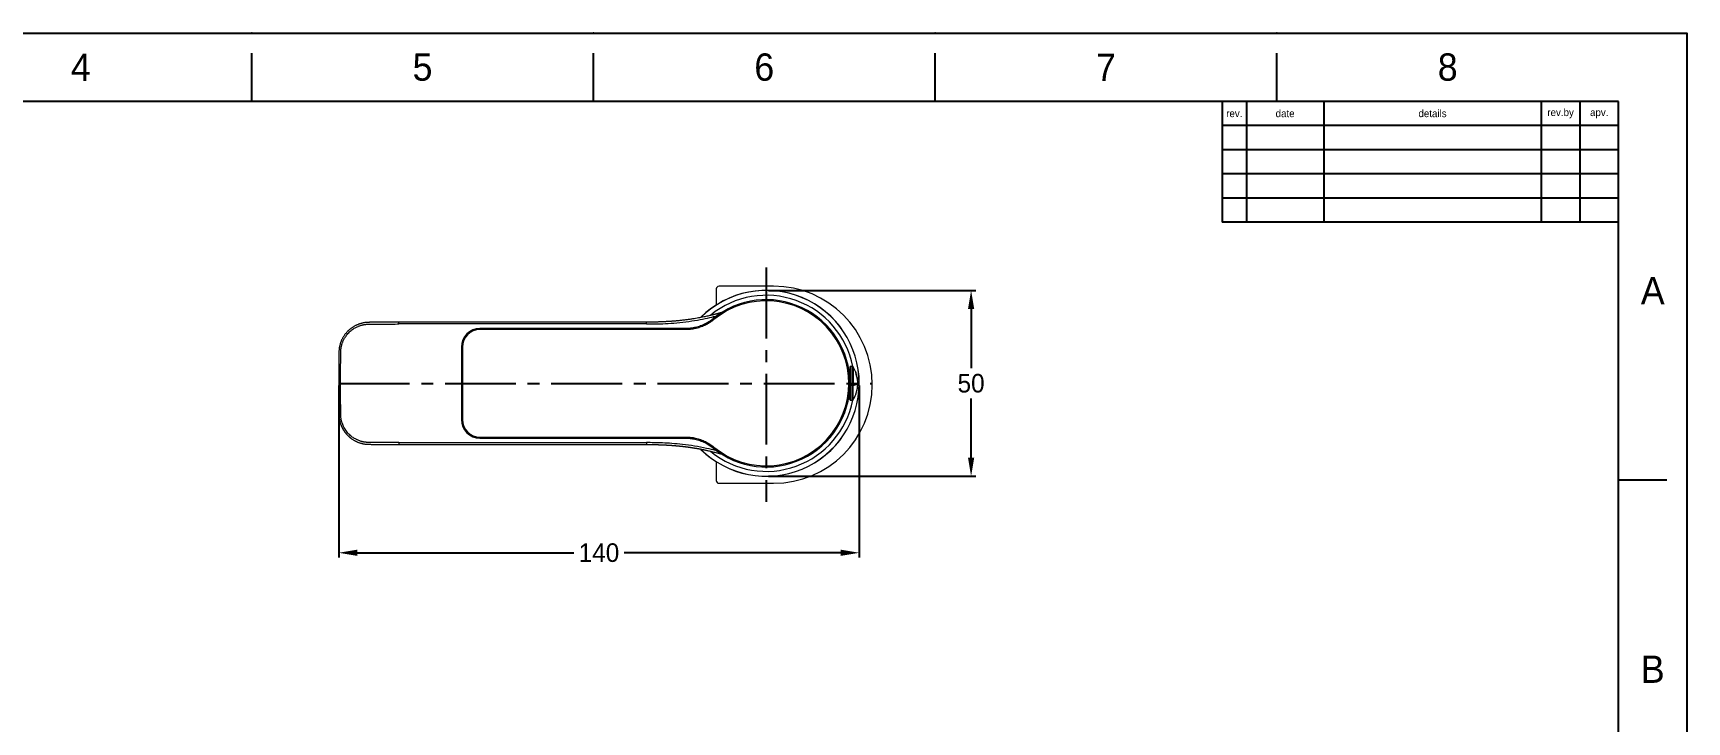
# Model space of a CAD drawing. Extents: x 11557 to 12329, y -16777 to -16231.
# Drawn here: x 11884 to 12328.7, y -16416.3 to -16231 of the extents above; entities that cross this region are included whole.
import ezdxf

# ---------------------------------------------------------------- set-up
doc = ezdxf.new("R2010")
doc.units = 0
doc.header["$MEASUREMENT"] = 0
doc.linetypes.add('CENTER2', pattern=[28.575, 19.05, -3.175, 3.175, -3.175])
doc.layers.get('0').update_dxf_attribs({"color": 3, "linetype": 'CONTINUOUS'})
doc.layers.get('DEFPOINTS').update_dxf_attribs({"linetype": 'CONTINUOUS'})
for name, color, linetype in [('CENTER', 1, 'CENTER2'), ('FORM', 7, 'CONTINUOUS'), ('TEXT', 2, 'CONTINUOUS')]:
    doc.layers.add(name, color=color, linetype=linetype)
doc.layers.add('DIM_', color=6, linetype='CONTINUOUS', lineweight=9)
doc.styles.get("Standard").update_dxf_attribs({"font": 'Gulim.ttf'})
doc.dimstyles.new('사본(2) STANDARD', dxfattribs={"dimscale": 0, "dimtxt": 5, "dimasz": 5, "dimexe": 1.25, "dimexo": 0.625, "dimgap": 1.5, "dimtad": 3, "dimtih": 1, "dimtoh": 1, "dimdec": 1, "dimzin": 9, "dimdsep": 46, "dimtxsty": 'Standard', "dimcen": 2.5, "dimclrd": 5, "dimclre": 5, "dimclrt": 5, "dimadec": 0, "dimazin": 0, "dimtfac": 1, "dimtdec": 1, "dimtmove": 0, "dimatfit": 3, "dimfxl": 1.25, "dimtfill": 1, "dimtolj": 1, "dimtzin": 0, "dimarcsym": 0})

# ---------------------------------------------------------------- blocks, each defined once
blk = doc.blocks.new('*D34')
at = {"layer": 'DEFPOINTS', "color": 0, "transparency": 16777216}
for p in [(12081.12, -16300.22), (12136.19, -16300.22), (12081.12, -16350.22)]:
    blk.add_point(p, dxfattribs=at)
at = {"layer": 'DIM_', "color": 5, "lineweight": -2, "transparency": 16777216}
for p, q in [((12081.74, -16300.22), (12137.44, -16300.22)), ((12136.19, -16305.22), (12136.19, -16321.15)), ((12136.19, -16345.22), (12136.19, -16329.28)), ((12081.74, -16350.22), (12137.44, -16350.22))]:
    blk.add_line(p, q, dxfattribs=at)
at = {"layer": 'DIM_', "color": 5, "transparency": 16777216}
for points in [[(12135.36, -16305.22), (12137.03, -16305.22), (12136.19, -16300.22)], [(12135.36, -16345.22), (12137.03, -16345.22), (12136.19, -16350.22)]]:
    blk.add_solid(points, dxfattribs=at)
at = {"layer": 'DIM_', "color": 5, "transparency": 16777216, "insert": (12136.19, -16325.22), "char_height": 5, "attachment_point": 5, "bg_fill": 3, "box_fill_scale": 1.25, "bg_fill_color": 256, "bg_fill_true_color": 13158600, "bg_fill_transparency": 0}
blk.add_mtext('\\A1;50', dxfattribs=at)
blk = doc.blocks.new('*D35')
at = {"layer": 'DEFPOINTS', "color": 0, "transparency": 16777216}
for p in [(11966.15, -16325.22), (12106.12, -16325.22), (12106.12, -16370.79)]:
    blk.add_point(p, dxfattribs=at)
at = {"layer": 'DIM_', "color": 5, "lineweight": -2, "transparency": 16777216}
for p, q in [((11966.15, -16325.84), (11966.15, -16372.04)), ((12106.12, -16325.84), (12106.12, -16372.04)), ((11971.15, -16370.79), (12029.45, -16370.79)), ((12101.12, -16370.79), (12042.82, -16370.79))]:
    blk.add_line(p, q, dxfattribs=at)
at = {"layer": 'DIM_', "color": 5, "transparency": 16777216}
for points in [[(11971.15, -16369.96), (11971.15, -16371.63), (11966.15, -16370.79)], [(12101.12, -16369.96), (12101.12, -16371.63), (12106.12, -16370.79)]]:
    blk.add_solid(points, dxfattribs=at)
at = {"layer": 'DIM_', "color": 5, "transparency": 16777216, "insert": (12036.13, -16370.79), "char_height": 5, "attachment_point": 5, "bg_fill": 3, "box_fill_scale": 1.25, "bg_fill_color": 256, "bg_fill_true_color": 13158600, "bg_fill_transparency": 0}
blk.add_mtext('\\A1;140', dxfattribs=at)

msp = doc.modelspace()

# ---------------------------------------------------------------- linework, layer by layer
at = {"linetype": 'Continuous', "lineweight": 18}
for p, q in [((12083.1, -16299.09), (12068.42, -16299.09)), ((12067.67, -16299.84), (12067.67, -16304.14)), ((12059.43, -16310.47), (12004.12, -16310.47)), ((12048.94, -16309.26), (12048.94, -16308.76)), ((11999.12, -16315.47), (11999.12, -16334.97)), ((12103.62, -16320.85), (12103.62, -16325.78)), ((12104.31, -16320.65), (12103.82, -16320.65)), ((12103.62, -16329.59), (12103.62, -16325.78)), ((12103.82, -16329.79), (12104.31, -16329.79)), ((12004.12, -16339.97), (12059.43, -16339.97)), ((12048.94, -16341.17), (12048.94, -16341.67)), ((12059.43, -16339.67), (12059.43, -16339.97)), ((12067.67, -16346.29), (12067.67, -16351.34)), ((12068.42, -16352.09), (12083.1, -16352.09))]:
    msp.add_line(p, q, dxfattribs=at)
at = {"linetype": 'Continuous', "lineweight": 13}
for p, q in [((12048.94, -16309.26), (11982.27, -16309.26)), ((12004.12, -16310.77), (12004.12, -16310.47)), ((12059.43, -16310.77), (12004.12, -16310.77)), ((11999.42, -16315.47), (11999.12, -16315.47)), ((11999.42, -16315.47), (11999.42, -16334.97)), ((12103.82, -16320.65), (12103.82, -16325.8)), ((12104.31, -16320.65), (12104.31, -16325.8)), ((12104.48, -16320.74), (12104.48, -16325.79)), ((12106.1, -16325.22), (12105.72, -16325.22)), ((12106.1, -16325.22), (12106.12, -16325.22)), ((12103.82, -16329.79), (12103.82, -16325.8)), ((12104.31, -16325.8), (12103.82, -16325.8)), ((12104.31, -16329.79), (12104.31, -16325.8)), ((12104.48, -16329.69), (12104.48, -16325.79)), ((11999.42, -16334.97), (11999.12, -16334.97)), ((11982.27, -16341.17), (12048.94, -16341.17)), ((12004.12, -16339.67), (12004.12, -16339.97)), ((12004.12, -16339.67), (12059.43, -16339.67))]:
    msp.add_line(p, q, dxfattribs=at)
at = {"linetype": 'Continuous', "lineweight": 18}
for centre, radius, start, end in [((12068.42, -16299.84), 0.75, 90, 180), ((12083.1, -16325.59), 26.5, 270, 90), ((12081.12, -16325.22), 25, 0, 134.7469), ((12081.12, -16325.22), 22.5, 0, 129.3249), ((12004.12, -16315.47), 5, 90, 180), ((12103.82, -16320.85), 0.2, 90, 180), ((12104.31, -16320.85), 0.2, 31.0087, 90), ((12097.04, -16325.22), 8.68, 20.4092, 31.0087), ((12081.12, -16325.22), 25, 225.2559, 0), ((12081.12, -16325.22), 22.5, 230.6751, 0), ((12097.04, -16325.22), 8.68, 0, 7.7029), ((12097.04, -16325.22), 8.68, 352.2971, 0), ((12103.82, -16329.59), 0.2, 180, 270), ((12104.31, -16329.59), 0.2, 270, 328.9913), ((12097.04, -16325.22), 8.68, 328.9913, 339.5908), ((12004.12, -16334.97), 5, 180, 270), ((12068.42, -16351.34), 0.75, 180, 270)]:
    msp.add_arc(centre, radius, start, end, dxfattribs=at)
at = {"linetype": 'Continuous', "lineweight": 13}
for centre, radius, start, end in [((12081.12, -16325.22), 24.98, 0, 134.5472), ((12081.12, -16325.22), 23.68, 11.1094, 129.1359), ((12081.12, -16325.22), 22.2, 230.6751, 129.3249), ((12004.12, -16315.47), 4.7, 90, 180), ((12081.12, -16325.22), 24.98, 225.3178, 0), ((12081.12, -16325.22), 23.68, 230.8978, 348.8906), ((12004.12, -16334.97), 4.7, 180, 270)]:
    msp.add_arc(centre, radius, start, end, dxfattribs=at)
for centre, major_axis, ratio, start_param, end_param in [((12103.82, -16325.78), (0.2, 0), 0.128191, 3.141593, 4.712389), ((12097.04, -16325.22), (8.68, 0), 0.128191, 5.741981, 6.283185), ((12105.4, -16323.12), (0.242, -0.968), 0.031377, 2.866892, 3.266268), ((12105.4, -16323.12), (0.242, -0.968), 0.031377, 3.266268, 6.407861), ((12105.44, -16324.11), (-0.2, 0), 0.99175, 3.273655, 3.706179), ((12104.31, -16325.78), (0.2, 0), 0.128191, 4.712389, 5.741981), ((12105.4, -16327.31), (-0.242, -0.968), 0.031377, 0.409935, 2.866858)]:
    msp.add_ellipse(centre, major_axis=major_axis, ratio=ratio, start_param=start_param, end_param=end_param, dxfattribs=at)
at = {"linetype": 'Continuous', "lineweight": 18}
for centre, major_axis, start_param, end_param in [((12105.4, -16323.12), (0.242, -0.968), 1.865805, 2.866892), ((12105.4, -16323.12), (0.242, -0.968), 0.124675, 0.274735), ((12105.4, -16327.31), (-0.242, -0.968), 0.274699, 0.409935)]:
    msp.add_ellipse(centre, major_axis=major_axis, ratio=0.031377, start_param=start_param, end_param=end_param, dxfattribs=at)
for points, degree, knots in [([(12069.43, -16306.11), (12069.42, -16306.11), (12069.38, -16306.12), (12069.31, -16306.14), (12069.22, -16306.17), (12069.12, -16306.19), (12069.03, -16306.22), (12068.94, -16306.24), (12068.85, -16306.27), (12068.76, -16306.29), (12068.67, -16306.31), (12068.58, -16306.34), (12068.49, -16306.36), (12068.4, -16306.39), (12068.31, -16306.41), (12068.22, -16306.43), (12068.13, -16306.46), (12068.03, -16306.48), (12067.94, -16306.51), (12067.85, -16306.53), (12067.76, -16306.55), (12067.67, -16306.58), (12067.58, -16306.6), (12067.45, -16306.63), (12067.27, -16306.68), (12067.02, -16306.74), (12066.71, -16306.82), (12066.34, -16306.91), (12065.91, -16307.01), (12065.42, -16307.12), (12064.88, -16307.24), (12064.27, -16307.37), (12063.6, -16307.51), (12062.88, -16307.65), (12062.09, -16307.78), (12061.24, -16307.92), (12060.33, -16308.06), (12059.36, -16308.18), (12058.53, -16308.28), (12057.86, -16308.35), (12057.38, -16308.4), (12056.9, -16308.44), (12056.43, -16308.48), (12055.97, -16308.52), (12055.52, -16308.55), (12055.08, -16308.58), (12054.64, -16308.61), (12054.21, -16308.63), (12053.78, -16308.65), (12053.37, -16308.67), (12052.96, -16308.69), (12052.55, -16308.7), (12052.16, -16308.72), (12051.77, -16308.73), (12051.39, -16308.74), (12051.02, -16308.75), (12050.66, -16308.75), (12050.3, -16308.76), (12049.95, -16308.76), (12049.61, -16308.76), (12049.27, -16308.77), (12049.05, -16308.77), (12048.94, -16308.77)], 3, [0, 0, 0, 0, 0.001726, 0.006265, 0.010805, 0.015343, 0.019881, 0.024418, 0.028954, 0.03349, 0.038025, 0.04256, 0.047094, 0.051627, 0.05616, 0.060692, 0.065224, 0.069755, 0.074286, 0.078816, 0.083346, 0.087875, 0.092404, 0.096932, 0.106614, 0.11919, 0.13466, 0.15302, 0.17427, 0.198409, 0.225436, 0.255349, 0.28815, 0.323841, 0.362423, 0.4039, 0.448275, 0.495549, 0.545727, 0.569426, 0.592766, 0.615749, 0.638373, 0.660639, 0.682546, 0.704095, 0.725285, 0.746116, 0.766588, 0.786701, 0.806455, 0.825849, 0.844884, 0.863559, 0.881874, 0.899829, 0.917425, 0.934661, 0.951536, 0.968051, 0.984206, 1, 1, 1, 1]), ([(12066.86, -16307.81), (12066.79, -16307.87), (12066.62, -16308), (12066.34, -16308.22), (12066, -16308.46), (12065.62, -16308.71), (12065.18, -16308.97), (12064.67, -16309.25), (12064.1, -16309.52), (12063.46, -16309.78), (12062.79, -16310), (12062.13, -16310.17), (12061.52, -16310.29), (12060.97, -16310.38), (12060.48, -16310.43), (12060.04, -16310.46), (12059.7, -16310.47), (12059.5, -16310.47), (12059.43, -16310.47)], 3, [0, 0, 0, 0, 0.032825, 0.079759, 0.131339, 0.188297, 0.251365, 0.321968, 0.402107, 0.489265, 0.578932, 0.665276, 0.742977, 0.811455, 0.871866, 0.925572, 0.973947, 1, 1, 1, 1]), ([(12066.86, -16307.81), (12066.85, -16307.82), (12066.84, -16307.83), (12066.81, -16307.85), (12066.8, -16307.86), (12066.78, -16307.88), (12066.77, -16307.89), (12066.76, -16307.9)], 3, [0, 0, 0, 0, 0.25, 0.25, 0.5, 0.5, 1, 1, 1, 1]), ([(11982.27, -16308.77), (11982.14, -16308.77), (11981.89, -16308.77), (11981.51, -16308.77), (11981.13, -16308.77), (11980.75, -16308.77), (11980.38, -16308.77), (11980.01, -16308.77), (11979.64, -16308.77), (11979.27, -16308.77), (11978.91, -16308.77), (11978.55, -16308.77), (11978.2, -16308.78), (11977.84, -16308.78), (11977.49, -16308.78), (11977.14, -16308.78), (11976.8, -16308.79), (11976.46, -16308.79), (11976.12, -16308.79), (11975.78, -16308.8), (11975.45, -16308.8), (11975.12, -16308.81), (11974.79, -16308.81), (11974.46, -16308.81), (11974.14, -16308.82), (11973.81, -16308.83), (11973.48, -16308.86), (11973.16, -16308.89), (11972.84, -16308.94), (11972.53, -16309.01), (11972.23, -16309.08), (11971.92, -16309.17), (11971.62, -16309.27), (11971.33, -16309.38), (11971.04, -16309.5), (11970.76, -16309.63), (11970.48, -16309.77), (11970.21, -16309.92), (11969.95, -16310.09), (11969.69, -16310.26), (11969.44, -16310.44), (11969.2, -16310.63), (11968.96, -16310.82), (11968.74, -16311.03), (11968.52, -16311.24), (11968.31, -16311.46), (11968.11, -16311.69), (11967.92, -16311.93), (11967.74, -16312.17), (11967.57, -16312.41), (11967.41, -16312.66), (11967.26, -16312.91), (11967.12, -16313.17), (11966.99, -16313.43), (11966.87, -16313.69), (11966.76, -16313.96), (11966.66, -16314.23), (11966.57, -16314.5), (11966.49, -16314.78), (11966.42, -16315.05), (11966.36, -16315.33), (11966.3, -16315.61), (11966.26, -16315.89), (11966.23, -16316.18), (11966.21, -16316.46), (11966.2, -16316.73), (11966.2, -16317.01), (11966.19, -16317.28), (11966.19, -16317.55), (11966.19, -16317.81), (11966.18, -16318.08), (11966.18, -16318.29), (11966.18, -16318.46), (11966.18, -16318.58), (11966.18, -16318.71), (11966.18, -16318.86), (11966.18, -16319.02), (11966.17, -16319.19), (11966.17, -16319.38), (11966.17, -16319.57), (11966.17, -16319.78), (11966.17, -16320), (11966.16, -16320.24), (11966.16, -16320.48), (11966.16, -16320.74), (11966.16, -16321.01), (11966.16, -16321.29), (11966.16, -16321.59), (11966.15, -16321.9), (11966.15, -16322.22), (11966.15, -16322.55), (11966.15, -16322.89), (11966.15, -16323.25), (11966.15, -16323.62), (11966.15, -16324), (11966.15, -16324.4), (11966.15, -16324.8), (11966.15, -16325.08), (11966.15, -16325.22)], 3, [0, 0, 0, 0, 0.013278, 0.026457, 0.039537, 0.052518, 0.0654, 0.078183, 0.090866, 0.103451, 0.115937, 0.128324, 0.140613, 0.152806, 0.164903, 0.176903, 0.188806, 0.200607, 0.2123, 0.223887, 0.23537, 0.246741, 0.258033, 0.269314, 0.280591, 0.291865, 0.303135, 0.3144, 0.325405, 0.336367, 0.347288, 0.35817, 0.369013, 0.379821, 0.3906, 0.401352, 0.412079, 0.422779, 0.433455, 0.444104, 0.454725, 0.465315, 0.475876, 0.486409, 0.496914, 0.507391, 0.51784, 0.528261, 0.538654, 0.54902, 0.559128, 0.569211, 0.579264, 0.589287, 0.59928, 0.609244, 0.61918, 0.629089, 0.638974, 0.648838, 0.658681, 0.668506, 0.678311, 0.688098, 0.69781, 0.707376, 0.716803, 0.726115, 0.73538, 0.7446, 0.753778, 0.762927, 0.766709, 0.770917, 0.775552, 0.780614, 0.786103, 0.79202, 0.798364, 0.805135, 0.812335, 0.819962, 0.828016, 0.836496, 0.845402, 0.854735, 0.864493, 0.874678, 0.88529, 0.896328, 0.907793, 0.919685, 0.932003, 0.944749, 0.957921, 0.97152, 0.985547, 1, 1, 1, 1]), ([(12059.43, -16310.47), (12059.51, -16310.47), (12059.56, -16310.47), (12059.61, -16310.47), (12059.63, -16310.47)], 2, [0, 0, 0, 0.5, 0.5, 1, 1, 1]), ([(11966.15, -16325.22), (11966.15, -16325.35), (11966.15, -16325.62), (11966.15, -16326.02), (11966.15, -16326.41), (11966.15, -16326.79), (11966.15, -16327.17), (11966.15, -16327.54), (11966.15, -16327.9), (11966.15, -16328.25), (11966.16, -16328.59), (11966.16, -16328.93), (11966.16, -16329.26), (11966.16, -16329.58), (11966.16, -16329.89), (11966.16, -16330.2), (11966.17, -16330.5), (11966.17, -16330.79), (11966.17, -16331.07), (11966.17, -16331.35), (11966.18, -16331.61), (11966.18, -16331.87), (11966.18, -16332.12), (11966.18, -16332.37), (11966.19, -16332.6), (11966.19, -16332.83), (11966.19, -16333.05), (11966.19, -16333.27), (11966.2, -16333.47), (11966.2, -16333.68), (11966.21, -16333.87), (11966.22, -16334.06), (11966.23, -16334.25), (11966.25, -16334.45), (11966.28, -16334.65), (11966.31, -16334.85), (11966.35, -16335.05), (11966.39, -16335.25), (11966.43, -16335.44), (11966.48, -16335.64), (11966.54, -16335.83), (11966.6, -16336.01), (11966.66, -16336.2), (11966.72, -16336.38), (11966.8, -16336.56), (11966.87, -16336.73), (11966.95, -16336.9), (11967.03, -16337.07), (11967.11, -16337.24), (11967.2, -16337.4), (11967.29, -16337.56), (11967.38, -16337.72), (11967.48, -16337.87), (11967.57, -16338.02), (11967.68, -16338.17), (11967.78, -16338.31), (11967.88, -16338.45), (11967.99, -16338.59), (11968.1, -16338.72), (11968.21, -16338.85), (11968.33, -16338.98), (11968.44, -16339.11), (11968.56, -16339.23), (11968.68, -16339.34), (11968.8, -16339.46), (11968.92, -16339.57), (11969.04, -16339.67), (11969.16, -16339.78), (11969.29, -16339.88), (11969.41, -16339.97), (11969.54, -16340.07), (11969.66, -16340.16), (11969.83, -16340.27), (11970.04, -16340.41), (11970.29, -16340.56), (11970.55, -16340.7), (11970.8, -16340.83), (11971.06, -16340.95), (11971.32, -16341.05), (11971.58, -16341.15), (11971.84, -16341.24), (11972.1, -16341.32), (11972.37, -16341.39), (11972.63, -16341.45), (11972.88, -16341.5), (11973.14, -16341.54), (11973.4, -16341.57), (11973.65, -16341.59), (11973.89, -16341.61), (11974.14, -16341.61), (11974.37, -16341.62), (11974.61, -16341.62), (11974.84, -16341.63), (11975.06, -16341.63), (11975.28, -16341.63), (11975.5, -16341.63), (11975.72, -16341.64), (11975.93, -16341.64), (11976.14, -16341.64), (11976.35, -16341.64), (11976.55, -16341.65), (11976.75, -16341.65), (11976.95, -16341.65), (11977.14, -16341.65), (11977.33, -16341.65), (11977.52, -16341.65), (11977.71, -16341.66), (11977.89, -16341.66), (11978.07, -16341.66), (11978.24, -16341.66), (11978.42, -16341.66), (11978.59, -16341.66), (11978.75, -16341.66), (11978.92, -16341.66), (11979.08, -16341.66), (11979.24, -16341.66), (11979.39, -16341.66), (11979.54, -16341.66), (11979.69, -16341.67), (11979.84, -16341.67), (11979.98, -16341.67), (11980.12, -16341.67), (11980.26, -16341.67), (11980.39, -16341.67), (11980.52, -16341.67), (11980.65, -16341.67), (11980.77, -16341.67), (11980.89, -16341.67), (11981.01, -16341.67), (11981.13, -16341.67), (11981.24, -16341.67), (11981.35, -16341.67), (11981.45, -16341.67), (11981.56, -16341.67), (11981.66, -16341.67), (11981.75, -16341.67), (11981.85, -16341.67), (11981.94, -16341.67), (11982.03, -16341.67), (11982.11, -16341.67), (11982.19, -16341.67), (11982.24, -16341.67), (11982.27, -16341.67)], 3, [0, 0, 0, 0, 0.014011, 0.027756, 0.041234, 0.054446, 0.067391, 0.080069, 0.092481, 0.104627, 0.116506, 0.128118, 0.139465, 0.150546, 0.161362, 0.171912, 0.182196, 0.192213, 0.201963, 0.211444, 0.220657, 0.2296, 0.238276, 0.246686, 0.254832, 0.262719, 0.270352, 0.277736, 0.284877, 0.291794, 0.298503, 0.304999, 0.311269, 0.318416, 0.325513, 0.332559, 0.339554, 0.346499, 0.353393, 0.360238, 0.367033, 0.373779, 0.380479, 0.387131, 0.393738, 0.400299, 0.406814, 0.413284, 0.419709, 0.426089, 0.432423, 0.438711, 0.444953, 0.451149, 0.457298, 0.4634, 0.469455, 0.475463, 0.481426, 0.487343, 0.493214, 0.499038, 0.504817, 0.510549, 0.516235, 0.521875, 0.527469, 0.533017, 0.538519, 0.543975, 0.549386, 0.554752, 0.560072, 0.570334, 0.580485, 0.590524, 0.600451, 0.610269, 0.619975, 0.629573, 0.639068, 0.64846, 0.65775, 0.666939, 0.676027, 0.685016, 0.69388, 0.702577, 0.711108, 0.719475, 0.727683, 0.735733, 0.74363, 0.75138, 0.75901, 0.766542, 0.773972, 0.7813, 0.788525, 0.795649, 0.802671, 0.809589, 0.816404, 0.823115, 0.829719, 0.836216, 0.842608, 0.848895, 0.855075, 0.86115, 0.867119, 0.872982, 0.87874, 0.884393, 0.88994, 0.895383, 0.90072, 0.905952, 0.911079, 0.916102, 0.921019, 0.92583, 0.930537, 0.935139, 0.939636, 0.944027, 0.948314, 0.952495, 0.956571, 0.960542, 0.964409, 0.96817, 0.971825, 0.975376, 0.978822, 0.982163, 0.985398, 0.988529, 0.991554, 0.994475, 0.99729, 1, 1, 1, 1]), ([(12105.62, -16324.02), (12105.62, -16324.02), (12105.61, -16324.02), (12105.6, -16323.97), (12105.56, -16323.83), (12105.49, -16323.59), (12105.4, -16323.26), (12105.31, -16322.9), (12105.24, -16322.58), (12105.19, -16322.36), (12105.17, -16322.26), (12105.17, -16322.23), (12105.17, -16322.23), (12105.17, -16322.23)], 3, [0, 0, 0, 0, 0.029909, 0.090462, 0.191407, 0.317381, 0.451228, 0.586995, 0.723004, 0.858193, 0.940025, 0.993682, 1, 1, 1, 1]), ([(12105.64, -16324.11), (12105.64, -16324.09), (12105.64, -16324.01), (12105.6, -16323.84), (12105.53, -16323.54), (12105.45, -16323.19), (12105.39, -16322.96), (12105.36, -16322.84)], 3, [0, 0, 0, 0, 0.137673, 0.364589, 0.574106, 0.79357, 1, 1, 1, 1]), ([(12105.19, -16328.19), (12105.21, -16328.15), (12105.24, -16328.03), (12105.32, -16327.75), (12105.41, -16327.4), (12105.5, -16327.03), (12105.58, -16326.7), (12105.63, -16326.46), (12105.64, -16326.36), (12105.64, -16326.33)], 3, [0, 0, 0, 0, 0.126877, 0.267173, 0.414041, 0.559744, 0.705371, 0.852222, 1, 1, 1, 1]), ([(12048.94, -16341.67), (12049, -16341.67), (12049.1, -16341.67), (12049.27, -16341.67), (12049.43, -16341.67), (12049.59, -16341.67), (12049.75, -16341.67), (12049.91, -16341.67), (12050.07, -16341.68), (12050.23, -16341.68), (12050.4, -16341.68), (12050.56, -16341.68), (12050.72, -16341.68), (12050.88, -16341.69), (12051.04, -16341.69), (12051.2, -16341.69), (12051.36, -16341.7), (12051.52, -16341.7), (12051.69, -16341.7), (12051.85, -16341.71), (12052.01, -16341.71), (12052.17, -16341.72), (12052.33, -16341.72), (12052.49, -16341.73), (12052.65, -16341.73), (12052.81, -16341.74), (12052.98, -16341.75), (12053.14, -16341.75), (12053.3, -16341.76), (12053.46, -16341.77), (12053.62, -16341.77), (12053.78, -16341.78), (12053.94, -16341.79), (12054.1, -16341.8), (12054.26, -16341.81), (12054.42, -16341.82), (12054.58, -16341.83), (12054.75, -16341.83), (12054.91, -16341.84), (12055.07, -16341.85), (12055.23, -16341.87), (12055.39, -16341.88), (12055.55, -16341.89), (12055.71, -16341.9), (12055.87, -16341.91), (12056.03, -16341.92), (12056.19, -16341.93), (12056.35, -16341.95), (12056.51, -16341.96), (12056.67, -16341.97), (12056.83, -16341.99), (12056.99, -16342), (12057.15, -16342.02), (12057.31, -16342.03), (12057.47, -16342.05), (12057.63, -16342.06), (12057.79, -16342.08), (12057.95, -16342.09), (12058.11, -16342.11), (12058.27, -16342.13), (12058.43, -16342.15), (12058.59, -16342.16), (12058.75, -16342.18), (12058.91, -16342.2), (12059.07, -16342.22), (12059.23, -16342.24), (12059.39, -16342.26), (12059.55, -16342.28), (12059.71, -16342.3), (12059.87, -16342.32), (12060.03, -16342.34), (12060.19, -16342.36), (12060.35, -16342.38), (12060.51, -16342.41), (12060.66, -16342.43), (12060.82, -16342.45), (12060.98, -16342.48), (12061.14, -16342.5), (12061.3, -16342.53), (12061.46, -16342.55), (12061.62, -16342.58), (12061.78, -16342.6), (12061.93, -16342.63), (12062.09, -16342.65), (12062.25, -16342.68), (12062.41, -16342.71), (12062.57, -16342.74), (12062.72, -16342.76), (12062.88, -16342.79), (12063.04, -16342.82), (12063.2, -16342.85), (12063.36, -16342.88), (12063.51, -16342.91), (12063.67, -16342.94), (12063.83, -16342.97), (12063.99, -16343.01), (12064.14, -16343.04), (12064.35, -16343.08), (12064.62, -16343.14), (12064.97, -16343.21), (12065.35, -16343.3), (12065.77, -16343.39), (12066.24, -16343.5), (12066.74, -16343.63), (12067.28, -16343.76), (12067.86, -16343.91), (12068.48, -16344.07), (12069, -16344.21), (12069.32, -16344.29), (12069.41, -16344.32)], 3, [0, 0, 0, 0, 0.007797, 0.015594, 0.023391, 0.031186, 0.038982, 0.046776, 0.05457, 0.062364, 0.070157, 0.077949, 0.085741, 0.093532, 0.101323, 0.109113, 0.116903, 0.124692, 0.13248, 0.140268, 0.148055, 0.155842, 0.163628, 0.171413, 0.179198, 0.186983, 0.194766, 0.202549, 0.210332, 0.218114, 0.225895, 0.233675, 0.241455, 0.249235, 0.257014, 0.264792, 0.272569, 0.280346, 0.288123, 0.295898, 0.303673, 0.311448, 0.319222, 0.326995, 0.334767, 0.342539, 0.350311, 0.358082, 0.365852, 0.373621, 0.38139, 0.389158, 0.396926, 0.404693, 0.412459, 0.420224, 0.427989, 0.435754, 0.443518, 0.451281, 0.459043, 0.466805, 0.474567, 0.482328, 0.490088, 0.497847, 0.505606, 0.513365, 0.521123, 0.52888, 0.536637, 0.544393, 0.552148, 0.559903, 0.567658, 0.575411, 0.583165, 0.590917, 0.59867, 0.606421, 0.614173, 0.621923, 0.629674, 0.637424, 0.645173, 0.652922, 0.660671, 0.668419, 0.676167, 0.683915, 0.691662, 0.699409, 0.707156, 0.714903, 0.72265, 0.730396, 0.738142, 0.745889, 0.761003, 0.778079, 0.797119, 0.818124, 0.841097, 0.866041, 0.89296, 0.92186, 0.952746, 0.985629, 1, 1, 1, 1]), ([(12059.43, -16339.97), (12059.55, -16339.97), (12059.85, -16339.97), (12060.37, -16340), (12060.97, -16340.06), (12061.61, -16340.16), (12062.27, -16340.3), (12062.96, -16340.49), (12063.64, -16340.73), (12064.3, -16341.01), (12064.92, -16341.32), (12065.5, -16341.65), (12066.04, -16342), (12066.49, -16342.32), (12066.75, -16342.53), (12066.86, -16342.62)], 3, [0, 0, 0, 0, 0.043837, 0.114379, 0.190639, 0.270395, 0.35463, 0.44372, 0.534416, 0.623909, 0.71051, 0.793868, 0.87409, 0.947701, 1, 1, 1, 1]), ([(12066.76, -16342.54), (12066.77, -16342.55), (12066.78, -16342.56), (12066.8, -16342.58), (12066.81, -16342.59), (12066.84, -16342.6), (12066.85, -16342.61), (12066.86, -16342.62)], 3, [0, 0, 0, 0, 0.5, 0.5, 0.75, 0.75, 1, 1, 1, 1])]:
    msp.add_open_spline(points, degree=degree, knots=knots, dxfattribs=at)
at = {"linetype": 'Continuous', "lineweight": 13}
for points, knots in [([(12048.94, -16309.26), (12049.73, -16309.26), (12051.41, -16309.25), (12054.12, -16309.15), (12057.13, -16308.95), (12060.25, -16308.6), (12063.22, -16308.11), (12065.74, -16307.57), (12067.26, -16307.2), (12067.9, -16307.03)], [0, 0, 0, 0, 0.123572, 0.263992, 0.425018, 0.596024, 0.755387, 0.895945, 1, 1, 1, 1]), ([(11966.65, -16325.22), (11966.65, -16324.95), (11966.65, -16324.45), (11966.65, -16323.71), (11966.65, -16323.02), (11966.65, -16322.38), (11966.65, -16321.79), (11966.66, -16321.23), (11966.66, -16320.72), (11966.66, -16320.25), (11966.67, -16319.81), (11966.67, -16319.41), (11966.67, -16319.03), (11966.68, -16318.67), (11966.68, -16318.33), (11966.68, -16318.02), (11966.68, -16317.74), (11966.68, -16317.49), (11966.69, -16317.26), (11966.69, -16317.06), (11966.69, -16316.88), (11966.7, -16316.72), (11966.7, -16316.57), (11966.71, -16316.44), (11966.72, -16316.31), (11966.73, -16316.18), (11966.74, -16316.04), (11966.76, -16315.89), (11966.78, -16315.73), (11966.81, -16315.54), (11966.86, -16315.33), (11966.91, -16315.1), (11966.98, -16314.84), (11967.06, -16314.56), (11967.17, -16314.26), (11967.29, -16313.94), (11967.44, -16313.61), (11967.62, -16313.26), (11967.84, -16312.88), (11968.11, -16312.47), (11968.44, -16312.05), (11968.83, -16311.61), (11969.25, -16311.21), (11969.69, -16310.85), (11970.12, -16310.54), (11970.54, -16310.29), (11970.94, -16310.08), (11971.32, -16309.91), (11971.67, -16309.77), (11972, -16309.66), (11972.3, -16309.57), (11972.56, -16309.5), (11972.81, -16309.45), (11973.03, -16309.41), (11973.24, -16309.38), (11973.46, -16309.35), (11973.68, -16309.33), (11973.93, -16309.32), (11974.2, -16309.31), (11974.51, -16309.3), (11974.86, -16309.3), (11975.24, -16309.3), (11975.66, -16309.29), (11976.11, -16309.29), (11976.59, -16309.28), (11977.11, -16309.28), (11977.69, -16309.28), (11978.31, -16309.27), (11979, -16309.27), (11979.73, -16309.27), (11980.52, -16309.27), (11981.38, -16309.26), (11981.97, -16309.26), (11982.27, -16309.26)], [0, 0, 0, 0, 0.027812, 0.053586, 0.077582, 0.100035, 0.120999, 0.140411, 0.158303, 0.174811, 0.1901, 0.204335, 0.217684, 0.230265, 0.242078, 0.252987, 0.262851, 0.271677, 0.279592, 0.286719, 0.293106, 0.298768, 0.303819, 0.308492, 0.313055, 0.317726, 0.322668, 0.32804, 0.334005, 0.340721, 0.34832, 0.35692, 0.366607, 0.37728, 0.388651, 0.40067, 0.413585, 0.427691, 0.443279, 0.460615, 0.480027, 0.501416, 0.523029, 0.543362, 0.562235, 0.57975, 0.595965, 0.610904, 0.624522, 0.636824, 0.64787, 0.657726, 0.666533, 0.674583, 0.682256, 0.689921, 0.697905, 0.706523, 0.716099, 0.726947, 0.73923, 0.75282, 0.767458, 0.783097, 0.799949, 0.818287, 0.838386, 0.860453, 0.884429, 0.910194, 0.937914, 0.9678, 1, 1, 1, 1]), ([(12059.43, -16310.77), (12059.43, -16310.73), (12059.43, -16310.69), (12059.43, -16310.62), (12059.43, -16310.58), (12059.43, -16310.53), (12059.43, -16310.51), (12059.43, -16310.48), (12059.43, -16310.47), (12059.43, -16310.47)], [0, 0, 0, 0, 0.250298, 0.250298, 0.500596, 0.500596, 0.750894, 0.750894, 1, 1, 1, 1]), ([(11982.27, -16341.17), (11982, -16341.17), (11981.48, -16341.17), (11980.72, -16341.17), (11980.02, -16341.17), (11979.36, -16341.17), (11978.75, -16341.17), (11978.18, -16341.16), (11977.66, -16341.16), (11977.18, -16341.16), (11976.74, -16341.15), (11976.32, -16341.15), (11975.94, -16341.14), (11975.57, -16341.14), (11975.23, -16341.14), (11974.92, -16341.14), (11974.63, -16341.13), (11974.37, -16341.13), (11974.13, -16341.12), (11973.92, -16341.11), (11973.72, -16341.1), (11973.54, -16341.09), (11973.36, -16341.07), (11973.18, -16341.05), (11972.99, -16341.02), (11972.78, -16340.98), (11972.55, -16340.93), (11972.29, -16340.87), (11972, -16340.78), (11971.68, -16340.67), (11971.34, -16340.54), (11970.98, -16340.37), (11970.6, -16340.18), (11970.2, -16339.94), (11969.77, -16339.65), (11969.32, -16339.29), (11968.85, -16338.85), (11968.41, -16338.36), (11968.02, -16337.84), (11967.7, -16337.32), (11967.43, -16336.81), (11967.22, -16336.31), (11967.05, -16335.85), (11966.93, -16335.42), (11966.84, -16335.03), (11966.78, -16334.68), (11966.73, -16334.35), (11966.71, -16334.01), (11966.69, -16333.66), (11966.69, -16333.25), (11966.68, -16332.79), (11966.68, -16332.28), (11966.67, -16331.72), (11966.67, -16331.11), (11966.66, -16330.45), (11966.66, -16329.74), (11966.66, -16328.97), (11966.65, -16328.13), (11966.65, -16327.22), (11966.65, -16326.24), (11966.65, -16325.57), (11966.65, -16325.22)], [0, 0, 0, 0, 0.028571, 0.055052, 0.07971, 0.102802, 0.124348, 0.144222, 0.162452, 0.179212, 0.1947, 0.209113, 0.222653, 0.23545, 0.247459, 0.258549, 0.268668, 0.277845, 0.28614, 0.293667, 0.300609, 0.307174, 0.313583, 0.320078, 0.326922, 0.334398, 0.342786, 0.352327, 0.363216, 0.375437, 0.388642, 0.402683, 0.41784, 0.434485, 0.452975, 0.473634, 0.496723, 0.520958, 0.544425, 0.56658, 0.587357, 0.606602, 0.624155, 0.640064, 0.654398, 0.667233, 0.679015, 0.690613, 0.703067, 0.717238, 0.733469, 0.751602, 0.771321, 0.792539, 0.815475, 0.840452, 0.867675, 0.897129, 0.928871, 0.963091, 1, 1, 1, 1]), ([(11982.27, -16341.17), (11982.27, -16341.21), (11982.27, -16341.24), (11982.27, -16341.31), (11982.27, -16341.34), (11982.27, -16341.41), (11982.27, -16341.44), (11982.27, -16341.49), (11982.27, -16341.52), (11982.27, -16341.56), (11982.27, -16341.58), (11982.27, -16341.62), (11982.27, -16341.63), (11982.27, -16341.66), (11982.27, -16341.66), (11982.27, -16341.67), (11982.27, -16341.67), (11982.27, -16341.67)], [0, 0, 0, 0, 0.125, 0.125, 0.25, 0.25, 0.375, 0.375, 0.5, 0.5, 0.625, 0.625, 0.75, 0.75, 0.875, 0.875, 1, 1, 1, 1]), ([(12068.11, -16343.46), (12068, -16343.43), (12066.98, -16343.16), (12064.9, -16342.66), (12061.84, -16342.08), (12058.73, -16341.65), (12055.84, -16341.39), (12053.27, -16341.25), (12051.01, -16341.18), (12049.6, -16341.17), (12048.94, -16341.17)], [0, 0, 0, 0, 0.017755, 0.164193, 0.330998, 0.499492, 0.650001, 0.781242, 0.897424, 1, 1, 1, 1]), ([(12067.05, -16342.39), (12067.03, -16342.42), (12067, -16342.45), (12066.95, -16342.51), (12066.93, -16342.53), (12066.9, -16342.58), (12066.88, -16342.59), (12066.86, -16342.62), (12066.86, -16342.62), (12066.86, -16342.62)], [0, 0, 0, 0, 0.25, 0.25, 0.5, 0.5, 0.75, 0.75, 1, 1, 1, 1])]:
    msp.add_open_spline(points, degree=3, knots=knots, dxfattribs=at)
at = {"linetype": 'Continuous', "lineweight": 18}
for points in [[(12066.76, -16307.9), (12066.51, -16308.1), (12066.26, -16308.29), (12066, -16308.47)], [(12048.94, -16308.77), (12026.72, -16308.77), (12004.49, -16308.77), (11982.27, -16308.77)], [(12067.05, -16308.04), (12066.96, -16308.11), (12066.78, -16308.26), (12066.48, -16308.49), (12066.15, -16308.72), (12065.77, -16308.97), (12065.34, -16309.23), (12064.85, -16309.49), (12064.27, -16309.77), (12063.63, -16310.03), (12062.95, -16310.26), (12062.28, -16310.44), (12061.66, -16310.57), (12061.11, -16310.66), (12060.62, -16310.71), (12060.18, -16310.75), (12059.79, -16310.76), (12059.54, -16310.77), (12059.43, -16310.77)], [(12060.57, -16310.43), (12060.46, -16310.44), (12060.36, -16310.44), (12060.26, -16310.45)], [(12103.62, -16322.35), (12103.52, -16322.35), (12103.43, -16322.36), (12103.33, -16322.36)], [(12103.35, -16321.78), (12103.44, -16321.78), (12103.53, -16321.77), (12103.62, -16321.77)], [(12103.24, -16328.65), (12103.37, -16328.65), (12103.49, -16328.66), (12103.62, -16328.67)], [(11982.27, -16341.67), (12004.49, -16341.67), (12026.72, -16341.67), (12048.94, -16341.67)], [(12059.43, -16339.67), (12059.59, -16339.67), (12059.93, -16339.67), (12060.51, -16339.71), (12061.12, -16339.78), (12061.75, -16339.88), (12062.41, -16340.03), (12063.1, -16340.22), (12063.78, -16340.46), (12064.44, -16340.74), (12065.06, -16341.05), (12065.63, -16341.38), (12066.18, -16341.73), (12066.66, -16342.08), (12066.93, -16342.29), (12067.05, -16342.39)]]:
    msp.add_open_spline(points, degree=3, dxfattribs=at)
at = {"linetype": 'Continuous', "lineweight": 13}
for points, weights in [([(12067.05, -16308.04), (12066.94, -16307.91), (12066.86, -16307.81), (12066.86, -16307.81)], [1.16155262095, 0.939817143792, 0.946335260761, 1.18110697186]), ([(11982.27, -16309.26), (11982.27, -16308.96), (11982.27, -16308.74), (11982.27, -16308.77)], [1.24710021695, 0.954322932625, 0.921719048614, 1.14928856492]), ([(11966.65, -16325.22), (11966.34, -16325.22), (11966.12, -16325.22), (11966.15, -16325.22)], [1.24709899136, 0.957868198211, 0.92254713749, 1.14113580919]), ([(12060.57, -16340.01), (12060.25, -16339.98), (12059.94, -16339.97), (12059.63, -16339.97)], [1.05626167112, 1.06388394681, 1.07228071629, 1.08145197957]), ([(12066.76, -16342.54), (12066.51, -16342.34), (12066.26, -16342.15), (12066, -16341.97)], [1.00865496145, 1.00580729923, 1.00366234205, 1.00222008992])]:
    msp.add_rational_spline(points, weights, degree=3, dxfattribs=at)
msp.add_open_spline([(12060.26, -16310.45), (12060.05, -16310.46), (12059.84, -16310.47), (12059.63, -16310.47)], degree=3, dxfattribs=at)
at = {"layer": 'CENTER'}
for p, q in [((12081.12, -16294.09), (12081.12, -16357.09)), ((11966.15, -16325.22), (12109.6, -16325.22))]:
    msp.add_line(p, q, dxfattribs=at)
at = {"layer": 'FORM'}
for p, q in [((11942.74, -16249.39), (11942.74, -16236.39)), ((12034.63, -16249.39), (12034.63, -16236.39)), ((12126.52, -16249.39), (12126.52, -16236.39)), ((12218.41, -16249.39), (12218.41, -16236.39)), ((12310.3, -16249.39), (11575.17, -16249.39)), ((12203.73, -16249.39), (12203.73, -16281.88)), ((12210.23, -16249.39), (12210.23, -16281.88)), ((12231.02, -16249.39), (12231.02, -16281.88)), ((12289.51, -16249.39), (12289.51, -16281.88)), ((12299.9, -16249.39), (12299.9, -16281.88)), ((12310.3, -16758.46), (12310.3, -16249.39)), ((12310.3, -16255.88), (12203.73, -16255.88)), ((12310.3, -16262.38), (12203.73, -16262.38)), ((12310.3, -16268.88), (12203.73, -16268.88)), ((12310.3, -16275.38), (12203.73, -16275.38)), ((12310.3, -16281.88), (12203.73, -16281.88)), ((12310.3, -16351.2), (12323.3, -16351.2))]:
    msp.add_line(p, q, dxfattribs=at)
msp.add_lwpolyline([(11556.79, -16231.01), (12328.68, -16231.01), (12328.68, -16776.84), (11556.79, -16776.84)], close=True, dxfattribs=at)
for p in [(11942.74, -16231.01), (12034.63, -16231.01), (12126.52, -16231.01), (12218.41, -16231.01), (12310.3, -16351.2)]:
    msp.add_point(p, dxfattribs=at)

# ---------------------------------------------------------------- texts
at = {"layer": 'FORM', "char_height": 7.35, "attachment_point": 5}
for s, width, insert in [('4', 64.98, (11896.79, -16240.2)), ('5', 64.98, (11988.68, -16240.2)), ('6', 64.98, (12080.57, -16240.2)), ('7', 64.98, (12172.46, -16240.2)), ('8', 64.98, (12264.35, -16240.2)), ('A', 12.996, (12319.49, -16300.29)), ('B', 12.996, (12319.49, -16402.11))]:
    msp.add_mtext_dynamic_manual_height_columns(s, width=width, gutter_width=16.25, heights=[0], dxfattribs=dict(at, insert=insert))
at = {"layer": 'TEXT', "char_height": 2, "attachment_point": 5}
for s, width, insert in [('rev.', 6.498, (12206.98, -16252.64)), ('date', 20.7936, (12220.63, -16252.64)), ('details', 58.482, (12260.27, -16252.64)), ('rev.by', 10.3968, (12294.71, -16252.64)), ('apv.', 10.3968, (12305.1, -16252.64))]:
    msp.add_mtext_dynamic_manual_height_columns(s, width=width, gutter_width=16.25, heights=[0], dxfattribs=dict(at, insert=insert))

# ---------------------------------------------------------------- next in the draw order: dimensions: what is measured, and where the dimension line sits
at = {"layer": 'DIM_'}
dim = msp.add_linear_dim(base=(12136.19, -16300.22), p1=(12081.12, -16350.22), p2=(12081.12, -16300.22), angle=90, dimstyle='사본(2) STANDARD', override={"dimscale": 1, "dimtad": 0}, dxfattribs=at)
dim.commit()
dim.dimension.update_dxf_attribs({"geometry": '*D34', "text_midpoint": (12136.19, -16325.22)})

# ---------------------------------------------------------------- next in the draw order: dimensions: what is measured, and where the dimension line sits
dim = msp.add_linear_dim(base=(12106.12, -16370.79), p1=(11966.15, -16325.22), p2=(12106.12, -16325.22), dimstyle='사본(2) STANDARD', override={"dimscale": 1, "dimtad": 0}, dxfattribs=at)
dim.commit()
dim.dimension.update_dxf_attribs({"geometry": '*D35', "text_midpoint": (12036.13, -16370.79)})

doc.saveas('drawing.dxf')
